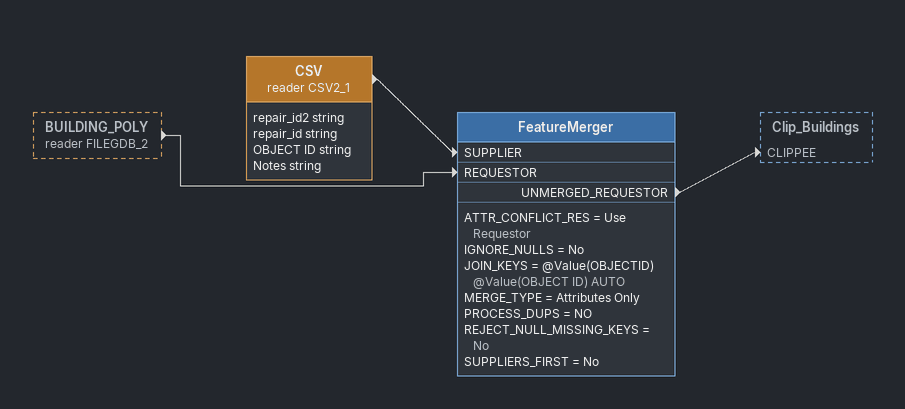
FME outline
BUILDING_POLY (reader FILEGDB_2) [outside]
    -> FeatureMerger [REQUESTOR]
CSV (reader CSV2_1)
    attributes: repair_id2 string, repair_id string, OBJECT ID string, Notes string
    -> FeatureMerger [SUPPLIER]
FeatureMerger
    ATTR_CONFLICT_RES = Use Requestor
    IGNORE_NULLS = No
    JOIN_KEYS = @Value(OBJECTID) @Value(OBJECT ID) AUTO
    MERGE_TYPE = Attributes Only
    PROCESS_DUPS = NO
    REJECT_NULL_MISSING_KEYS = No
    SUPPLIERS_FIRST = No
    UNMERGED_REQUESTOR -> Clip_Buildings [CLIPPEE]
